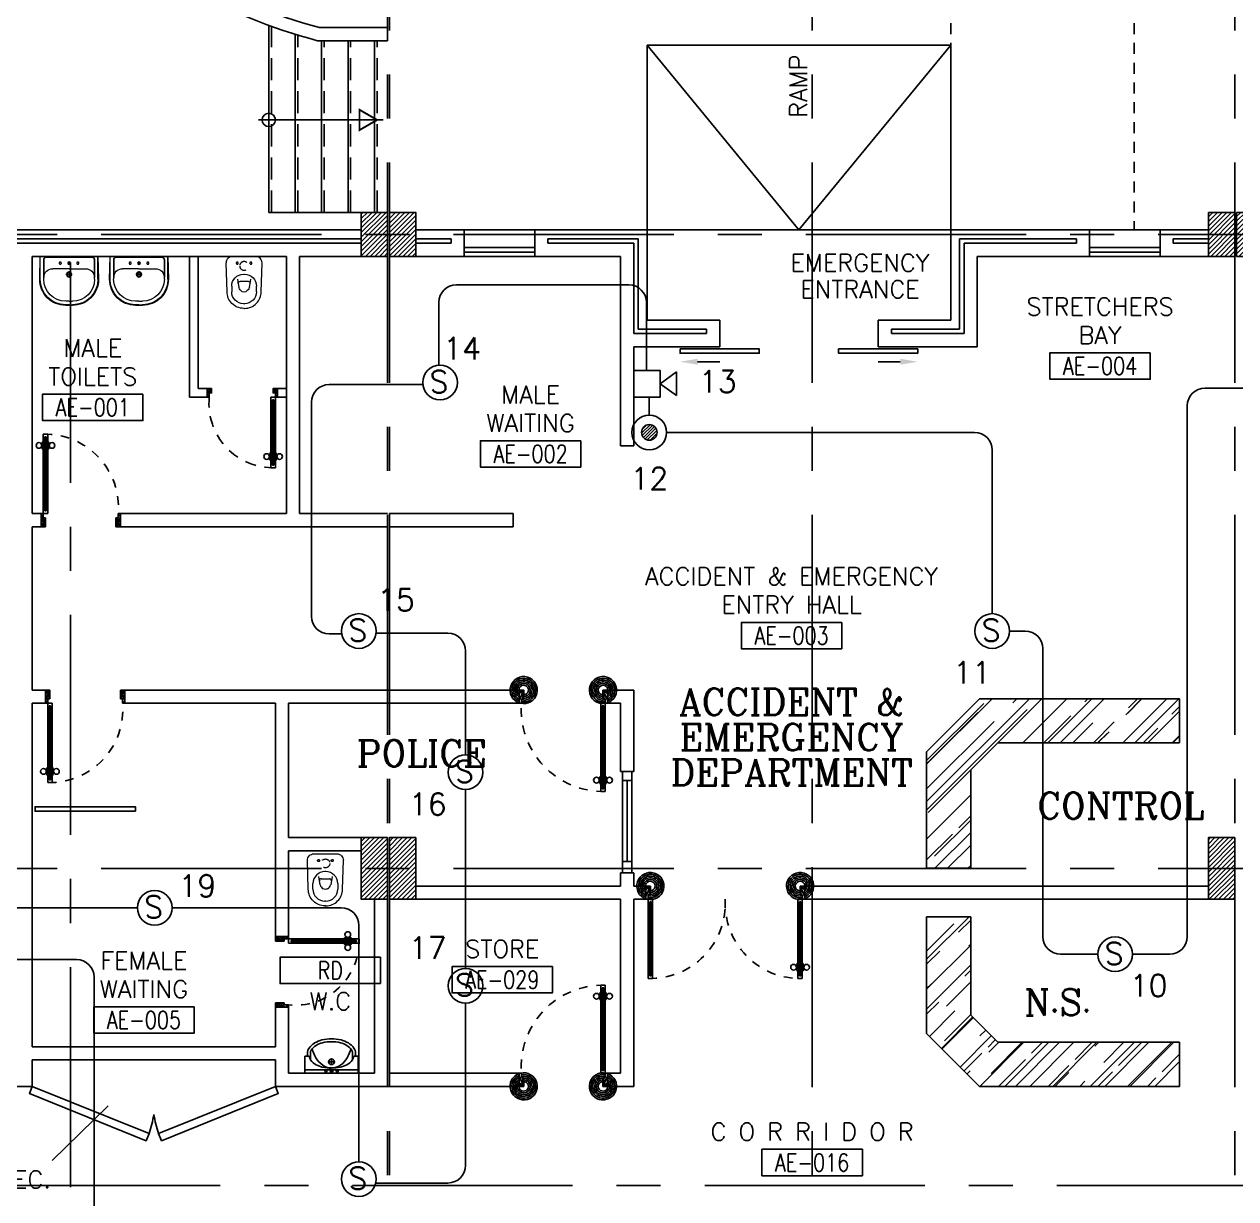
# Model space of a CAD drawing. Extents: x -0.4 to 91.7, y -13.9 to 77.4.
# Drawn here: x 39.48 to 53.23, y 52.92 to 66.26 of the extents above; entities that cross this region are included whole.
import ezdxf
from ezdxf.enums import TextEntityAlignment as Align

# ---------------------------------------------------------------- set-up
doc = ezdxf.new("R2010")
doc.units = 0
doc.header["$MEASUREMENT"] = 0
doc.header["$PDMODE"] = 3
doc.header["$PDSIZE"] = 0.1
for name, pattern in [('CENTERX2', [4, 2.5, -0.5, 0.5, -0.5]), ('DASHED', [0.75, 0.5, -0.25]), ('HIDDEN', [0.375, 0.25, -0.125]), ('HIDDEN2', [0.1875, 0.125, -0.0625])]:
    doc.linetypes.add(name, pattern=pattern)
doc.layers.get('0').update_dxf_attribs({"color": 11, "linetype": 'CONTINUOUS'})
doc.layers.get('DEFPOINTS').update_dxf_attribs({"color": 11, "linetype": 'CONTINUOUS'})
for name, color, linetype in [('A-JEERI', 11, 'CONTINUOUS'), ('AX-DIM', 11, 'CONTINUOUS'), ('AXES', 11, 'CENTERX2'), ('COL', 11, 'CONTINUOUS'), ('COUNTER', 11, 'CONTINUOUS'), ('CURB', 11, 'CONTINUOUS'), ('DOOR', 11, 'CONTINUOUS'), ('E-FIRE', 4, 'CONTINUOUS'), ('E-WIRE', 4, 'CONTINUOUS'), ('FIX', 11, 'CONTINUOUS'), ('HAT', 11, 'CONTINUOUS'), ('HIDDEN', 11, 'HIDDEN2'), ('INSUL', 11, 'CONTINUOUS'), ('ME-FIX', 11, 'CONTINUOUS'), ('PART', 11, 'CONTINUOUS'), ('RM-BOX', 11, 'CONTINUOUS'), ('RM-NAME', 11, 'CONTINUOUS'), ('RM-NO', 11, 'CONTINUOUS'), ('SHAFT', 11, 'CONTINUOUS'), ('SLOPE', 11, 'CONTINUOUS'), ('Step', 11, 'CONTINUOUS'), ('STR', 11, 'CONTINUOUS'), ('SUNI-FUR', 11, 'CONTINUOUS'), ('WALL', 11, 'CONTINUOUS'), ('WIN', 11, 'CONTINUOUS')]:
    doc.layers.add(name, color=color, linetype=linetype)
doc.styles.add('ROMANC', font='romanc', dxfattribs={"height": 0.1})
doc.styles.add('ROMANS', font='ROMANS.shx', dxfattribs={"width": 0.6})
doc.dimstyles.new('STANDARD in', dxfattribs={"dimtxt": 0.2, "dimasz": 0.1, "dimexe": 0.07, "dimexo": 0.05, "dimgap": 0.1, "dimtad": 1, "dimdec": 0, "dimlfac": 1000, "dimzin": 0, "dimdsep": 46, "dimtxsty": 'ROMANS', "dimblk": 'ARCHTICK', "dimcen": 0.05, "dimdle": 0.05, "dimclrd": 7, "dimclre": 7, "dimclrt": 2, "dimadec": 0, "dimazin": 0, "dimtfac": 1, "dimtdec": 0, "dimtmove": 2, "dimatfit": 3, "dimldrblk": 'ARCHTICK', "dimfxl": 0, "dimtolj": 1, "dimtzin": 0, "dimarcsym": 0})

# ---------------------------------------------------------------- blocks, each defined once
blk = doc.blocks.new('RM1')
at = {"layer": 'RM-BOX'}
blk.add_lwpolyline([(570, -200), (-570, -200), (-570, -500), (570, -500)], close=True, dxfattribs=at)
at = {"layer": 'RM-NAME', "style": 'ROMANS'}
for tag, p in [('ROOMNAME1', (0, 324)), ('ROOMNAME2', (0, 0))]:
    blk.add_attdef(tag, text='', height=200, dxfattribs=at).set_placement(p, align=Align.MIDDLE)
at = {"layer": 'RM-NO', "style": 'ROMANS', "width": 0.8}
blk.add_attdef('ROOMNO', text='', height=200, dxfattribs=at).set_placement((0, -350), align=Align.MIDDLE)
blk = doc.blocks.new('_ARCHTICK')
at = {"color": 0, "linetype": 'ByBlock', "const_width": 0.15}
blk.add_lwpolyline([(-0.5, -0.5), (0.5, 0.5)], dxfattribs=at)
blk = doc.blocks.new('*D139')
at = {"layer": 'AX-DIM', "color": 7, "lineweight": -2}
for p, q in [((10.901, 76.113), (86.317, 76.113)), ((10.951, 63.985), (10.951, 76.183)), ((86.267, 74.743), (86.267, 76.183))]:
    blk.add_line(p, q, dxfattribs=at)
at = {"layer": 'DEFPOINTS', "color": 0}
for p in [(86.267, 76.113), (86.267, 74.693), (10.951, 63.935)]:
    blk.add_point(p, dxfattribs=at)
at = {"layer": 'AX-DIM', "color": 7, "lineweight": -2, "xscale": 0.1, "yscale": 0.1, "zscale": 0.1, "rotation": 180}
blk.add_blockref('_ARCHTICK', (10.951, 76.113), dxfattribs=at)
at = {"layer": 'AX-DIM', "color": 7, "lineweight": -2, "xscale": 0.1, "yscale": 0.1, "zscale": 0.1}
blk.add_blockref('_ARCHTICK', (86.267, 76.113), dxfattribs=at)
at = {"layer": 'AX-DIM', "color": 2, "insert": (48.609, 76.313), "char_height": 0.2, "attachment_point": 5, "style": 'ROMANS'}
blk.add_mtext('\\A1;75316', dxfattribs=at)
blk = doc.blocks.new('C11')
at = {"layer": 'HAT'}
h = blk.add_hatch(dxfattribs=at)
h.set_pattern_fill('ANSI31', color=256, scale=300, style=0)
h.set_pattern_definition([(45, (-383765.23, -62181), (-26.5165043, 26.5165043), [])])
h.paths.add_polyline_path([(-20, 350), (-20, 700), (-320, 700), (-320, 350)])
h.paths.add_polyline_path([(-320, 0), (-20, 0), (-20, 350), (-320, 350)])
h = blk.add_hatch(dxfattribs=at)
h.set_pattern_fill('ANSI31', color=256, scale=300, style=0)
h.set_pattern_definition([(45, (-383445.23, -62181), (-26.5165043, 26.5165043), [])])
h.paths.add_polyline_path([(300, 350), (300, 700), (0, 700), (0, 350)])
h.paths.add_polyline_path([(0, 0), (300, 0), (300, 350), (0, 350)])
at = {"layer": 'COL'}
for points in [[(-20, 700), (-20, 0), (-320, 0), (-320, 700)], [(300, 700), (300, 0), (0, 0), (0, 700)]]:
    blk.add_lwpolyline(points, close=True, dxfattribs=at)
blk = doc.blocks.new('C-300')
at = {"layer": 'HAT', "linetype": 'ByBlock', "ltscale": 0.3}
h = blk.add_hatch(dxfattribs=at)
h.set_pattern_fill('ANSI31', color=8, scale=300, style=0)
h.set_pattern_definition([(45, (-258496.182, -82361.005), (-26.5165043, 26.5165043), [])])
h.paths.add_polyline_path([(300, 500), (0, 500), (0, 250), (300, 250)])
h.paths.add_polyline_path([(300, 250), (0, 250), (0, 0), (300, 0)])
at = {"layer": 'COL'}
blk.add_lwpolyline([(0, 500), (300, 500), (300, 0), (0, 0)], close=True, dxfattribs=at)
blk = doc.blocks.new('C-300A')
at = {"layer": 'SHAFT', "color": 6, "linetype": 'ByBlock', "ltscale": 0.3}
for p in [(-300, 0), (20, 0)]:
    blk.add_blockref('C-300', p, dxfattribs=at)
blk = doc.blocks.new('DOOR90')
at = {"layer": 'DOOR', "color": 7, "linetype": 'ByBlock'}
for p, q in [((-150, 0), (0, 0)), ((-150, 0), (-150, -25)), ((0, -50), (-114, 0)), ((0, -50), (-40, 0)), ((0, -50), (0, 0)), ((-1000, -25), (-1050, -25)), ((-1050, -75), (-1050, -25)), ((-1050, -25), (-1050, -75)), ((-1000, -75), (-1050, -75)), ((-1000, -42), (-1020, -42)), ((-1020, -42), (-1020, -58)), ((-1000, -58), (-1020, -58)), ((-1000, -25), (-1000, -42)), ((-1000, -58), (-1000, -75)), ((-878, -18), (-968, -18)), ((-968, -25), (-968, -18)), ((-968, -75), (-968, -82)), ((-878, -82), (-968, -82)), ((-955, -9), (-890, -9)), ((-955, -18), (-955, -9)), ((-955, -18), (-890, -18)), ((-955, -82), (-890, -82)), ((-955, -82), (-955, -91)), ((-955, -91), (-890, -91)), ((-890, -18), (-890, -9)), ((-890, -82), (-890, -91)), ((-878, -25), (-878, -18)), ((-878, -75), (-878, -82)), ((-200, -25), (-150, -25)), ((-200, -42), (-200, -25)), ((-180, -42), (-200, -42)), ((-200, -58), (-180, -58)), ((-200, -75), (-200, -58)), ((-150, -75), (-200, -75)), ((-180, -58), (-180, -42)), ((-150, -25), (-100, -25)), ((-150, -75), (-150, -25)), ((-100, -25), (-100, -50)), ((0, -50), (-100, -37)), ((-100, -50), (0, -50)), ((-150, -875), (-100, -875)), ((-150, -900), (-150, -875)), ((-150, -900), (0, -900)), ((0, -900), (-150, -900)), ((0, -850), (-114, -900)), ((-100, -875), (-100, -850)), ((0, -850), (-100, -863)), ((-100, -850), (0, -850)), ((0, -850), (-40, -900)), ((0, -850), (0, -900))]:
    blk.add_line(p, q, dxfattribs=at)
at = {"layer": 'DOOR', "linetype": 'ByBlock'}
for p, q in [((-200, -25), (-1000, -25)), ((-200, -42), (-1000, -42)), ((-200, -58), (-1000, -58)), ((-1000, -75), (-200, -75))]:
    blk.add_line(p, q, dxfattribs=at)
at = {"layer": 'DOOR', "color": 7, "linetype": 'ByBlock'}
for centre in [(-923, 24), (-923, -124)]:
    blk.add_circle(centre, 32.4, dxfattribs=at)
for centre, radius, start, end in [((0, -50), 154, 161.1053, 166.2858), ((0, -50), 94.4, 148.0182, 180), ((0, -50), 134, 158.1598, 169.28), ((0, -50), 114, 154.0838, 167.3774), ((0, -50), 74.4, 137.7764, 180), ((0, -50), 54.4, 113.2074, 180), ((0, -50), 34.4, 90, 180), ((0, -50), 14.4, 90, 180), ((0, -850), 154, 193.7142, 198.8947), ((0, -850), 134, 190.72, 201.8402), ((0, -850), 94.4, 180, 211.9818), ((0, -850), 74.4, 180, 222.2236), ((0, -850), 54.4, 180, 246.7926), ((0, -850), 34.4, 180, 270), ((0, -850), 14.4, 180, 270)]:
    blk.add_arc(centre, radius, start, end, dxfattribs=at)
at = {"layer": 'DOOR', "linetype": 'HIDDEN', "ltscale": 0.5}
blk.add_arc((-222, -50), 828, 178.2701, 275.003, dxfattribs=at)
blk = doc.blocks.new('LAV-003')
at = {"layer": 'FIX', "linetype": 'ByBlock'}
blk.add_line((-328, -25), (328, -25), dxfattribs=at)
at = {"layer": 'FIX', "linetype": 'Continuous', "lineweight": 20}
for p, q in [((-328, -285), (-328, -25)), ((328, -285), (328, -25)), ((-288, -285), (-288, -265)), ((0, -165), (-187, -165)), ((0, -165), (187, -165)), ((287, -285), (287, -265)), ((0, -535), (-38, -535)), ((0, -535), (38, -535)), ((0, -575), (-38, -575)), ((0, -575), (38, -575))]:
    blk.add_line(p, q, dxfattribs=at)
at = {"layer": 'FIX', "linetype": 'ByBlock', "ltscale": 0.3}
for p, q in [((-288, -265), (-288, -60)), ((0, -35), (-262, -35)), ((0, -35), (262, -35)), ((287, -265), (287, -60))]:
    blk.add_line(p, q, dxfattribs=at)
at = {"layer": 'FIX', "lineweight": 20}
for p, q in [((-16, -101), (15, -101)), ((0, -85), (0, -116))]:
    blk.add_line(p, q, dxfattribs=at)
at = {"layer": 'FIX', "linetype": 'DASHED', "lineweight": 20, "ltscale": 0.04}
for p, q in [((-36, -230), (37, -230)), ((0, -194), (0, -266))]:
    blk.add_line(p, q, dxfattribs=at)
at = {"layer": 'FIX', "linetype": 'Continuous', "lineweight": 20}
blk.add_lwpolyline([(295, -25), (0, -25), (-328, -25), (-334, -285, 0.414214), (-38, -582), (0, -582), (38, -582, 0.414214), (334, -285), (328, -25), (0, -25)], format="xyb", dxfattribs=at)
at = {"layer": 'FIX', "linetype": 'HIDDEN', "lineweight": 20, "ltscale": 0.05}
for centre in [(-100, -101), (100, -101)]:
    blk.add_circle(centre, 12.4, dxfattribs=at)
at = {"layer": 'FIX', "lineweight": 20}
for centre, radius in [((0, -101), 15.5), ((0, -230), 29.5), ((0, -230), 22.5)]:
    blk.add_circle(centre, radius, dxfattribs=at)
at = {"layer": 'FIX', "linetype": 'ByBlock', "ltscale": 0.3}
for centre, start, end in [((-262, -60), 90, 180), ((262, -60), 0, 90)]:
    blk.add_arc(centre, 25, start, end, dxfattribs=at)
at = {"layer": 'FIX', "linetype": 'Continuous', "lineweight": 20}
for centre, radius, start, end in [((-187, -265), 100, 90, 180), ((187, -265), 100, 0, 90), ((-38, -285), 290, 180, 270), ((-38, -285), 250, 180, 270), ((38, -285), 290, 270, 0), ((38, -285), 250, 270, 0)]:
    blk.add_arc(centre, radius, start, end, dxfattribs=at)
blk = doc.blocks.new('A$C24ED45A6')
at = {"layer": 'DOOR', "color": 0, "linetype": 'ByBlock'}
for p, q in [((925, 1100), (925, 1150)), ((925, 1150), (975, 1150)), ((975, 1150), (925, 1150)), ((942, 1100), (942, 1120)), ((958, 1120), (942, 1120)), ((958, 1100), (958, 1120)), ((975, 1100), (975, 1150)), ((909, 1055), (909, 990)), ((918, 1055), (909, 1055)), ((918, 990), (909, 990)), ((918, 978), (918, 1068)), ((925, 1068), (918, 1068)), ((918, 1055), (918, 990)), ((925, 978), (918, 978)), ((942, 1100), (925, 1100)), ((975, 1100), (958, 1100)), ((975, 1068), (982, 1068)), ((975, 978), (982, 978)), ((982, 978), (982, 1068)), ((982, 1055), (982, 990)), ((982, 1055), (991, 1055)), ((982, 990), (991, 990)), ((991, 1055), (991, 990)), ((0, 0), (0, 150)), ((0, 150), (25, 150)), ((25, 150), (25, 100)), ((925, 150), (925, 200)), ((925, 200), (942, 200)), ((925, 150), (975, 150)), ((942, 200), (942, 180)), ((942, 180), (958, 180)), ((958, 180), (958, 200)), ((958, 200), (975, 200)), ((975, 200), (975, 150)), ((1000, 150), (975, 150)), ((975, 150), (975, 100)), ((1000, 150), (1000, 0)), ((50, 0), (0, 0)), ((25, 100), (50, 100)), ((50, 100), (50, 0)), ((975, 100), (950, 100)), ((950, 100), (950, 0)), ((950, 0), (1000, 0))]:
    blk.add_line(p, q, dxfattribs=at)
at = {"layer": 'DOOR', "linetype": 'ByBlock'}
for p, q in [((925, 1100), (925, 200)), ((942, 200), (942, 1100)), ((958, 200), (958, 1100)), ((975, 200), (975, 1100))]:
    blk.add_line(p, q, dxfattribs=at)
at = {"layer": 'DOOR', "color": 9, "linetype": 'ByBlock'}
for p, q in [((50, 0), (0, 114)), ((50, 0), (0, 40)), ((50, 0), (37, 100)), ((950, 0), (1000, 114)), ((950, 0), (963, 100)), ((950, 0), (1000, 40))]:
    blk.add_line(p, q, dxfattribs=at)
at = {"layer": 'DOOR', "color": 0, "linetype": 'ByBlock'}
for centre in [(876, 1023), (1024, 1023)]:
    blk.add_circle(centre, 32.4, dxfattribs=at)
at = {"layer": 'DOOR', "linetype": 'HIDDEN', "ltscale": 0.5}
blk.add_arc((950, 222), 928, 88.456, 184.4816, dxfattribs=at)
at = {"layer": 'DOOR', "color": 9, "linetype": 'ByBlock'}
for centre, radius, start, end in [((50, 0), 154, 103.7142, 108.8947), ((950, 0), 154, 71.1053, 76.2858), ((50, 0), 134, 100.72, 111.8402), ((50, 0), 114, 102.6226, 115.9162), ((50, 0), 94.4, 90, 121.9818), ((50, 0), 74.4, 90, 132.2236), ((50, 0), 54.4, 90, 156.7926), ((50, 0), 34.4, 90, 180), ((50, 0), 14.4, 90, 180), ((950, 0), 94.4, 58.0182, 90), ((950, 0), 74.4, 47.7764, 90), ((950, 0), 54.4, 23.2074, 90), ((950, 0), 34.4, 0, 90), ((950, 0), 14.4, 0, 90), ((950, 0), 134, 68.1598, 79.28), ((950, 0), 114, 64.0838, 77.3774)]:
    blk.add_arc(centre, radius, start, end, dxfattribs=at)
at = {"layer": 'WALL'}
blk.add_line((1000, 0), (1000, 150), dxfattribs=at)
blk = doc.blocks.new('A$C272A55A0')
at = {"layer": 'DOOR', "color": 0, "linetype": 'ByBlock'}
for p, q in [((0, 900), (0, 1050)), ((50, 1050), (0, 1050)), ((50, 950), (50, 1050)), ((1750, 950), (1750, 1050)), ((1750, 1050), (1800, 1050)), ((1800, 1050), (1800, 900)), ((0, 900), (25, 900)), ((25, 950), (50, 950)), ((25, 900), (25, 950)), ((75, 900), (25, 900)), ((25, 850), (25, 900)), ((42, 850), (25, 850)), ((58, 870), (42, 870)), ((42, 870), (42, 850)), ((58, 850), (58, 870)), ((75, 850), (58, 850)), ((75, 900), (75, 850)), ((1725, 900), (1775, 900)), ((1725, 900), (1725, 850)), ((1725, 850), (1742, 850)), ((1742, 870), (1758, 870)), ((1742, 850), (1742, 870)), ((1775, 950), (1750, 950)), ((1758, 870), (1758, 850)), ((1758, 850), (1775, 850)), ((1775, 900), (1775, 950)), ((1800, 900), (1775, 900)), ((1775, 850), (1775, 900)), ((1718, 160), (1709, 160)), ((1709, 95), (1709, 160)), ((1725, 173), (1718, 173)), ((1718, 173), (1718, 83)), ((1718, 95), (1718, 160)), ((1775, 173), (1782, 173)), ((1782, 173), (1782, 83)), ((1782, 160), (1791, 160)), ((1782, 95), (1782, 160)), ((1791, 95), (1791, 160)), ((25, 50), (42, 50)), ((25, 50), (25, 0)), ((25, 0), (75, 0)), ((75, 0), (25, 0)), ((42, 50), (42, 30)), ((42, 30), (58, 30)), ((58, 50), (75, 50)), ((58, 50), (58, 30)), ((75, 50), (75, 0)), ((1718, 95), (1709, 95)), ((1725, 83), (1718, 83)), ((1742, 50), (1725, 50)), ((1725, 50), (1725, 0)), ((1775, 0), (1725, 0)), ((1725, 0), (1775, 0)), ((1742, 50), (1742, 30)), ((1758, 30), (1742, 30)), ((1775, 50), (1758, 50)), ((1758, 50), (1758, 30)), ((1775, 83), (1782, 83)), ((1775, 50), (1775, 0)), ((1782, 95), (1791, 95))]:
    blk.add_line(p, q, dxfattribs=at)
at = {"layer": 'DOOR', "color": 9, "linetype": 'ByBlock'}
for p, q in [((50, 1050), (0, 1010)), ((50, 1050), (0, 937)), ((50, 1050), (37, 950)), ((1750, 1050), (1800, 1010)), ((1750, 1050), (1800, 937)), ((1750, 1050), (1763, 950))]:
    blk.add_line(p, q, dxfattribs=at)
at = {"layer": 'DOOR', "linetype": 'ByBlock'}
for p, q in [((25, 850), (25, 50)), ((42, 850), (42, 50)), ((58, 850), (58, 50)), ((75, 50), (75, 850)), ((1725, 50), (1725, 850)), ((1742, 850), (1742, 50)), ((1758, 850), (1758, 50)), ((1775, 850), (1775, 50))]:
    blk.add_line(p, q, dxfattribs=at)
at = {"layer": 'DOOR', "color": 0, "linetype": 'ByBlock'}
for centre in [(1676, 128), (1824, 128)]:
    blk.add_circle(centre, 32.4, dxfattribs=at)
at = {"layer": 'DOOR', "color": 9, "linetype": 'ByBlock'}
for centre, radius, start, end in [((50, 1050), 54.4, 203.2074, 270), ((50, 1050), 74.4, 227.7764, 270), ((50, 1050), 94.4, 238.0182, 270), ((50, 1050), 34.4, 180, 270), ((50, 1050), 14.4, 180, 270), ((1750, 1050), 14.4, 270, 0), ((1750, 1050), 34.4, 270, 0), ((1750, 1050), 54.4, 270, 336.7926), ((1750, 1050), 74.4, 270, 312.2236), ((1750, 1050), 94.4, 270, 301.9818), ((50, 1050), 114, 244.0838, 257.3774), ((50, 1050), 134, 248.1598, 259.28), ((50, 1050), 154, 251.1053, 256.2858), ((1750, 1050), 114, 282.6226, 295.9162), ((1750, 1050), 134, 280.72, 291.8402), ((1750, 1050), 154, 283.7142, 288.8947)]:
    blk.add_arc(centre, radius, start, end, dxfattribs=at)
at = {"layer": 'DOOR', "linetype": 'HIDDEN', "ltscale": 0.5}
for centre, start, end in [((50, 851), 268.3174, 3.2965), ((1750, 851), 176.7035, 271.6826)]:
    blk.add_arc(centre, 851, start, end, dxfattribs=at)
at = {"layer": 'WALL', "linetype": 'ByBlock'}
blk.add_line((1800, 900), (1800, 1050), dxfattribs=at)
blk = doc.blocks.new('A$C3CD36B94')
at = {"layer": 'DOOR', "color": 0, "linetype": 'ByBlock'}
for p, q in [((106, 950), (56, 950)), ((56, 800), (56, 950)), ((81, 850), (106, 850)), ((81, 800), (81, 850)), ((106, 850), (106, 950)), ((806, 950), (856, 950)), ((806, 850), (806, 950)), ((831, 850), (806, 850)), ((831, 800), (831, 850)), ((856, 800), (856, 950)), ((856, 950), (856, 800)), ((56, 800), (81, 800)), ((131, 800), (81, 800)), ((81, 750), (81, 800)), ((98, 750), (81, 750)), ((114, 770), (98, 770)), ((98, 770), (98, 750)), ((114, 750), (114, 770)), ((131, 750), (114, 750)), ((131, 800), (131, 750)), ((856, 800), (831, 800)), ((65, 95), (65, 160)), ((74, 160), (65, 160)), ((74, 173), (74, 83)), ((81, 173), (74, 173)), ((74, 95), (74, 160)), ((131, 173), (138, 173)), ((138, 173), (138, 83)), ((138, 95), (138, 160)), ((138, 160), (147, 160)), ((147, 95), (147, 160)), ((74, 95), (65, 95)), ((81, 83), (74, 83)), ((81, 50), (81, 0)), ((81, 50), (98, 50)), ((131, 0), (81, 0)), ((81, 0), (131, 0)), ((98, 50), (98, 30)), ((98, 30), (114, 30)), ((114, 50), (114, 30)), ((114, 50), (131, 50)), ((131, 83), (138, 83)), ((131, 50), (131, 0)), ((138, 95), (147, 95))]:
    blk.add_line(p, q, dxfattribs=at)
at = {"layer": 'DOOR', "color": 9, "linetype": 'ByBlock'}
for p, q in [((106, 950), (56, 910)), ((106, 950), (56, 837)), ((106, 950), (93, 850)), ((806, 950), (819, 850)), ((806, 950), (856, 837)), ((806, 950), (856, 910))]:
    blk.add_line(p, q, dxfattribs=at)
at = {"layer": 'DOOR', "linetype": 'ByBlock'}
for p, q in [((81, 750), (81, 50)), ((98, 750), (98, 50)), ((114, 750), (114, 50)), ((131, 50), (131, 750))]:
    blk.add_line(p, q, dxfattribs=at)
at = {"layer": 'DOOR', "color": 0, "linetype": 'ByBlock'}
for centre in [(32, 128), (179, 128)]:
    blk.add_circle(centre, 32.4, dxfattribs=at)
at = {"layer": 'DOOR', "color": 9, "linetype": 'ByBlock'}
for centre, radius, start, end in [((106, 950), 54.4, 203.2074, 270), ((106, 950), 74.4, 227.7764, 270), ((106, 950), 94.4, 238.0182, 270), ((106, 950), 114, 244.0838, 257.3774), ((106, 950), 134, 248.1598, 259.28), ((106, 950), 34.4, 180, 270), ((106, 950), 14.4, 180, 270), ((806, 950), 34.4, 270, 0), ((806, 950), 14.4, 270, 0), ((806, 950), 54.4, 270, 336.7926), ((806, 950), 74.4, 270, 312.2236), ((806, 950), 94.4, 270, 301.9818), ((806, 950), 134, 280.72, 291.8402), ((106, 950), 154, 251.1053, 256.2858), ((806, 950), 154, 283.7142, 288.8947)]:
    blk.add_arc(centre, radius, start, end, dxfattribs=at)
at = {"layer": 'DOOR', "linetype": 'HIDDEN', "ltscale": 0.5}
blk.add_arc((106, 729), 729, 268.0335, 5.6617, dxfattribs=at)
blk = doc.blocks.new('WC')
at = {"layer": 'FIX', "lineweight": 20}
for p, q in [((475, 141), (538, 141)), ((339, 5), (339, -5)), ((395, 76), (490, 60)), ((534, 24), (540, 0)), ((540, 0), (534, -24)), ((674, 5), (674, -5)), ((490, -60), (395, -76)), ((213, -204), (210, -204)), ((538, -141), (475, -141))]:
    blk.add_line(p, q, dxfattribs=at)
at = {"layer": 'FIX', "linetype": 'Continuous', "lineweight": 20}
blk.add_line((420, -47), (420, 45), dxfattribs=at)
at = {"layer": 'FIX', "lineweight": 20}
for points in [[(210, -204, -0.414214), (137, -131), (137, 0), (137, 131, -0.414214), (210, 204)], [(727, -5), (727, 5, 0.414214), (538, 194), (210, 204)], [(727, 5), (727, -5, -0.414214), (538, -194), (210, -204)]]:
    blk.add_lwpolyline(points, format="xyb", dxfattribs=at)
at = {"layer": 'FIX', "linetype": 'HIDDEN2', "lineweight": 20, "ltscale": 0.3}
blk.add_circle((245, 0), 49.8, dxfattribs=at)
at = {"layer": 'FIX', "linetype": 'HIDDEN', "lineweight": 20, "ltscale": 0.05}
for centre in [(213, 78), (213, -77)]:
    blk.add_circle(centre, 11.6, dxfattribs=at)
at = {"layer": 'FIX', "lineweight": 20}
for centre, radius, start, end in [((475, 5), 136, 90, 180), ((538, 5), 136, 360, 90), ((464, -18), 82, 51.0758, 71.504), ((473, -7), 68.2, 27.1532, 51.0758), ((475, -5), 136, 180, 270), ((464, 18), 82, 288.496, 308.9242), ((473, 7), 68.2, 308.9242, 332.8468), ((538, -5), 136, 270, 0)]:
    blk.add_arc(centre, radius, start, end, dxfattribs=at)
at = {"layer": 'FIX', "linetype": 'Continuous', "lineweight": 20}
for centre, start, end in [((443, 46), 88.3879, 182.3338), ((442, -46), 177.6662, 271.6121)]:
    blk.add_arc(centre, 22.3, start, end, dxfattribs=at)
blk = doc.blocks.new('3')
at = {"layer": 'SUNI-FUR', "linetype": 'Continuous'}
for p, q in [((-0.304, 0), (-0.304, -0.192)), ((0.304, 0), (-0.304, 0)), ((0.304, -0.192), (0.304, 0)), ((0.304, -0.039), (-0.304, -0.039)), ((0.032, -0.13), (-0.032, -0.13)), ((0.016, -0.021), (-0.015, -0.021)), ((0, -0.005), (0, -0.037)), ((0, -0.098), (0, -0.162)), ((-0.304, -0.192), (-0.254, -0.192)), ((-0.271, -0.228), (-0.271, -0.192)), ((-0.254, -0.192), (-0.239, -0.15)), ((-0.239, -0.228), (-0.239, -0.15)), ((0.239, -0.15), (0.254, -0.192)), ((0.239, -0.15), (0.239, -0.228)), ((0.254, -0.192), (0.304, -0.192)), ((0.271, -0.192), (0.271, -0.228))]:
    blk.add_line(p, q, dxfattribs=at)
for centre, radius in [((-0.065, -0.021), 0.0124), ((0, -0.13), 0.0325), ((0, -0.021), 0.0155), ((0.065, -0.021), 0.0124)]:
    blk.add_circle(centre, radius, dxfattribs=at)
for centre, radius, start, end in [((-0.085, -0.267), 0.193, 117.0377, 142.6695), ((-0.028, -0.365), 0.307, 103.0865, 118.1878), ((0.054, -0.312), 0.27, 118.7422, 143.0578), ((-0.008, -0.528), 0.47, 89.0532, 100.9895), ((-0.012, -0.189), 0.13, 84.8536, 119.4454), ((0, -0.527), 0.469, 78.0637, 90), ((0.003, -0.228), 0.168, 61.4441, 91.1678), ((-0.04, -0.297), 0.25, 35.9608, 60.2764), ((0.034, -0.367), 0.306, 62.9623, 78.0637), ((0.085, -0.267), 0.193, 37.3305, 62.9623), ((-0.191, -0.235), 0.0807, 174.5539, 214.673), ((-0.187, -0.234), 0.0525, 173.0893, 213.2084), ((-0.083, -0.16), 0.18, 214.673, 239.0867), ((0.204, -0.373), 0.433, 163.2739, 167.375), ((0.104, -0.343), 0.328, 144.0392, 163.2739), ((-0.104, -0.343), 0.328, 16.7261, 35.9608), ((0.089, -0.171), 0.167, 300.9133, 325.327), ((-0.204, -0.373), 0.433, 12.7359, 16.7261), ((0.171, -0.228), 0.068, 325.327, 0), ((0.171, -0.228), 0.101, 325.327, 0), ((-0.083, -0.16), 0.212, 214.673, 239.0867), ((-0.035, -0.081), 0.305, 239.0867, 256.0699), ((-0.035, -0.081), 0.272, 239.0867, 256.0699), ((0, 0.062), 0.452, 256.0699, 270), ((0, 0.062), 0.419, 256.0699, 270), ((0, 0.062), 0.419, 270, 283.9301), ((0, 0.062), 0.452, 270, 283.9301), ((0.035, -0.081), 0.272, 283.9301, 300.9133), ((0.035, -0.081), 0.305, 283.9301, 300.9133), ((0.089, -0.171), 0.2, 300.9133, 325.327)]:
    blk.add_arc(centre, radius, start, end, dxfattribs=at)
blk = doc.blocks.new('S')
at = {"layer": 'E-FIRE'}
blk.add_circle((0, 0), 197, dxfattribs=at)
at = {"layer": 'E-FIRE', "color": 3, "style": 'ROMANS'}
blk.add_text('S', height=250, dxfattribs=at).set_placement((-119, -115))
blk = doc.blocks.new('ES')
at = {"layer": 'E-FIRE'}
blk.add_line((-135, 485), (134, 485), dxfattribs=at)
for points in [[(-135, 485), (0, 300)], [(0, 300), (0, 300), (134, 485)]]:
    blk.add_lwpolyline(points, dxfattribs=at)
blk.add_lwpolyline([(-150, 0), (150, 0), (150, 300), (-150, 300)], close=True, dxfattribs=at)
blk = doc.blocks.new('MCP')
at = {"color": 1}
for p, q in [((-88, -9), (9, 88)), ((-82, 33), (-33, 82)), ((-80, -36), (36, 80)), ((-66, -58), (58, 66)), ((-47, -74), (74, 47)), ((-23, -85), (85, 23)), ((10, -88), (88, -10))]:
    blk.add_line(p, q, dxfattribs=at)
at = {"layer": 'E-FIRE'}
blk.add_circle((0, 0), 197, dxfattribs=at)
at = {"layer": 'E-FIRE', "color": 4}
blk.add_circle((0, 0), 88.1, dxfattribs=at)

msp = doc.modelspace()

# ---------------------------------------------------------------- hatches: boundary and pattern name
at = {"layer": 'COUNTER'}
h = msp.add_hatch(dxfattribs=at)
h.set_pattern_fill('AR-RROOF', color=256, scale=0.3, angle=405, style=0)
h.set_pattern_definition([(45, (-341.0993, -5.861), (0.25455844, 0.6788225), [4.5, -0.6, 1.5, -0.3]), (45, (-340.92323, -5.4728), (-0.49426764, 0.07000357), [0.9, -0.099, 1.8, -0.225]), (45, (-341.17355, -5.57462), (0.96095812, 1.24521504), [2.4, -0.42, 1.2, -0.3])])
h.paths.add_polyline_path([(49.7217, 56.671), (50.2217, 56.671), (50.2217, 57.7879), (50.5288, 58.095), (52.5943, 58.095), (52.5943, 58.595), (50.3217, 58.595), (49.7217, 57.995)])
h.paths.add_polyline_path([(49.7217, 54.795), (50.3217, 54.195), (52.5943, 54.195), (52.5943, 54.695), (50.5288, 54.695), (50.2217, 55.0021), (50.2217, 56.119), (49.7217, 56.119)])
at = {"layer": 'HAT'}
h = msp.add_hatch(dxfattribs=at)
h.set_pattern_fill('ANSI31', color=256, scale=0.3, style=0)
h.set_pattern_definition([(45, (-330.523787, -5.861), (-0.0265165043, 0.0265165043), [])])
h.paths.add_polyline_path([(53.2214, 56.67), (53.2214, 57.02), (52.9214, 57.02), (52.9214, 56.67)])
h.paths.add_polyline_path([(52.9214, 56.32), (53.2214, 56.32), (53.2214, 56.67), (52.9214, 56.67)])

# ---------------------------------------------------------------- linework, layer by layer
at = {"layer": 'AXES'}
for p, q in [((48.4214, -1.8143), (48.4214, 76.9984)), ((43.6014, -1.8143), (43.6014, 76.3224)), ((43.6214, -1.8143), (43.6214, 76.3224)), ((53.2214, -1.8143), (53.2214, 76.3132)), ((0.35, 63.87), (69.4414, 63.87)), ((40.0014, 5.05), (40.0014, 63.87)), ((0.35, 56.67), (69.4414, 56.67)), ((11.2014, 53.07), (69.4414, 53.07))]:
    msp.add_line(p, q, dxfattribs=at)
at = {"layer": 'COL'}
msp.add_lwpolyline([(53.2214, 57.02), (53.2214, 56.32), (52.9214, 56.32), (52.9214, 57.02)], close=True, dxfattribs=at)
at = {"layer": 'COUNTER'}
for p, q in [((49.7217, 57.995), (50.3217, 58.595)), ((52.5943, 58.595), (50.3217, 58.595)), ((52.5943, 58.095), (52.5943, 58.595)), ((50.2217, 57.7879), (50.5288, 58.095)), ((52.5943, 58.095), (50.5288, 58.095)), ((49.7217, 57.995), (49.7217, 56.671)), ((50.2217, 57.7879), (50.2217, 56.671)), ((50.2217, 56.671), (49.7217, 56.671)), ((49.7217, 54.795), (49.7217, 56.119)), ((50.2217, 56.119), (49.7217, 56.119)), ((50.2217, 55.0021), (50.2217, 56.119)), ((50.2217, 55.0021), (50.5288, 54.695)), ((49.7217, 54.795), (50.3217, 54.195)), ((52.5943, 54.695), (50.5288, 54.695)), ((52.5943, 54.695), (52.5943, 54.195)), ((52.5943, 54.195), (50.3217, 54.195))]:
    msp.add_line(p, q, dxfattribs=at)
at = {"layer": 'CURB'}
for radius, end in [(6, 255.16489), (6.15, 255.3479)]:
    msp.add_arc((44.3623, 72.02), radius, 225, end, dxfattribs=at)
at = {"layer": 'DOOR'}
for p, q in [((47.1214, 62.4241), (47.3714, 62.4241)), ((49.4214, 62.4241), (49.1714, 62.4241))]:
    msp.add_line(p, q, dxfattribs=at)
at = {"layer": 'DOOR', "color": 9, "linetype": 'ByBlock'}
for p, q in [((41.6014, 62.12), (41.5514, 62.0563)), ((41.6014, 62.12), (41.5514, 62.0799)), ((42.3014, 62.12), (42.3514, 62.0799)), ((42.3014, 62.12), (42.3514, 62.0563)), ((42.3014, 62.12), (42.3148, 62.07))]:
    msp.add_line(p, q, dxfattribs=at)
at = {"layer": 'DOOR', "color": 0, "linetype": 'ByBlock'}
for p, q in [((41.6014, 62.12), (41.5514, 62.12)), ((42.2764, 62.02), (42.3264, 62.02)), ((42.2764, 62.02), (42.2764, 61.97)), ((42.2764, 61.97), (42.2934, 61.97)), ((42.2934, 61.99), (42.3094, 61.99)), ((42.2934, 61.97), (42.2934, 61.99)), ((42.3094, 61.99), (42.3094, 61.97)), ((42.3094, 61.97), (42.3264, 61.97)), ((42.3264, 61.97), (42.3264, 62.02)), ((42.2602, 61.315), (42.2602, 61.3798)), ((42.2692, 61.3798), (42.2602, 61.3798)), ((42.2692, 61.3924), (42.2692, 61.3024)), ((42.2764, 61.3924), (42.2692, 61.3924)), ((42.2692, 61.315), (42.2692, 61.3798)), ((42.3264, 61.3924), (42.3336, 61.3924)), ((42.3336, 61.3924), (42.3336, 61.3024)), ((42.3336, 61.315), (42.3336, 61.3798)), ((42.3336, 61.3798), (42.3426, 61.3798)), ((42.3426, 61.315), (42.3426, 61.3798)), ((42.2692, 61.315), (42.2602, 61.315)), ((42.2764, 61.3024), (42.2692, 61.3024)), ((42.2764, 61.27), (42.2764, 61.22)), ((42.2934, 61.27), (42.2764, 61.27)), ((42.2764, 61.22), (42.3264, 61.22)), ((42.3264, 61.22), (42.2764, 61.22)), ((42.2934, 61.27), (42.2934, 61.25)), ((42.3094, 61.25), (42.2934, 61.25)), ((42.3094, 61.27), (42.3094, 61.25)), ((42.3264, 61.27), (42.3094, 61.27)), ((42.3264, 61.3024), (42.3336, 61.3024)), ((42.3264, 61.27), (42.3264, 61.22)), ((42.3336, 61.315), (42.3426, 61.315))]:
    msp.add_line(p, q, dxfattribs=at)
at = {"layer": 'DOOR', "linetype": 'ByBlock'}
for p, q in [((42.2764, 61.27), (42.2764, 61.97)), ((42.2934, 61.97), (42.2934, 61.27)), ((42.3094, 61.97), (42.3094, 61.27)), ((42.3264, 61.97), (42.3264, 61.27))]:
    msp.add_line(p, q, dxfattribs=at)
at = {"layer": 'DOOR'}
for points in [[(46.9214, 62.57), (46.9214, 62.52), (47.8214, 62.52), (47.8214, 62.57), (46.9214, 62.57)], [(49.6214, 62.57), (49.6214, 62.52), (48.7214, 62.52), (48.7214, 62.57), (49.6214, 62.57)]]:
    msp.add_lwpolyline(points, dxfattribs=at)
at = {"layer": 'DOOR', "color": 0, "linetype": 'ByBlock'}
msp.add_lwpolyline([(41.5514, 62.02), (41.5514, 62.12), (41.5514, 62.02), (41.5764, 62.02), (41.5764, 62.07), (41.6014, 62.07), (41.6014, 62.12), (41.5881, 62.07)], dxfattribs=at)
msp.add_lwpolyline([(42.3514, 62.02), (42.3514, 62.12), (42.3014, 62.12), (42.3014, 62.07), (42.3264, 62.07), (42.3264, 62.02)], close=True, dxfattribs=at)
at = {"layer": 'DOOR', "color": 9, "linetype": 'ByBlock', "extrusion": (0, 0, -1)}
for centre, major_axis, ratio, start_param, end_param in [((41.6014, 62.12), (0.0385, -0.0385), 1, 1.1904434, 1.9511492), ((41.5401, 62.1394), (-0.0694, -0.0426), 0.9135416, 4.3439188, 5.0808592), ((41.6014, 62.17), (0.0668, -0.0668), 1, 0.7853982, 1.3435861), ((41.6014, 62.17), (0.095, -0.095), 1, 0.972497, 1.1665807), ((41.6014, 62.12), (-0.0243, -0.0243), 1, -0.7853982, 0.7853982), ((41.6014, 62.12), (0.0102, -0.0102), 1, 0.7853982, 2.3561945), ((42.3014, 62.12), (0.0102, -0.0102), 1, 5.4977871, 7.0685835), ((42.3014, 62.12), (0.0243, -0.0243), 1, 5.4977871, 7.0685835), ((42.3628, 62.1394), (0.0694, -0.0426), 0.9135416, 1.2023261, 1.9392665), ((42.3014, 62.17), (-0.0668, -0.0668), 1, -1.3435861, -0.7853982), ((42.3014, 62.12), (0.0385, -0.0385), 1, 5.9028324, 6.6635382), ((42.3014, 62.17), (0.0809, -0.0809), 1, 0.3330759, 0.5650927), ((42.3014, 62.17), (0.095, -0.095), 1, 0.4042156, 0.5982993), ((41.6014, 62.17), (-0.1092, -0.1092), 1, -0.5460397, -0.4556232), ((42.3014, 62.17), (-0.1092, -0.1092), 1, -1.1151731, -1.0247566)]:
    msp.add_ellipse(centre, major_axis=major_axis, ratio=ratio, start_param=start_param, end_param=end_param, dxfattribs=at)
at = {"layer": 'DOOR', "linetype": 'HIDDEN', "ltscale": 0.5, "extrusion": (0, 0, -1)}
msp.add_ellipse((42.3014, 61.9481), major_axis=(0.5152, -0.5152), ratio=1, start_param=0.7510769, end_param=2.4550095, dxfattribs=at)
at = {"layer": 'DOOR', "color": 0, "linetype": 'ByBlock', "extrusion": (0, 0, -1)}
for centre in [(42.2279, 61.3474), (42.375, 61.3474)]:
    msp.add_ellipse(centre, major_axis=(0.0229, -0.0229), ratio=1, start_param=2.3561945, end_param=8.6393798, dxfattribs=at)
at = {"layer": 'DOOR'}
for points in [[(47.1214, 62.3908), (47.1214, 62.4575), (46.9214, 62.4241)], [(49.4214, 62.3908), (49.4214, 62.4575), (49.6214, 62.4241)]]:
    msp.add_solid(points, dxfattribs=at)
at = {"layer": 'E-WIRE', "color": 4}
for p, q in [((44.3822, 63.2965), (46.3405, 63.2965)), ((44.1822, 62.3842), (44.1822, 63.0965)), ((46.5405, 62.3234), (46.5405, 63.0965)), ((44.0004, 62.1639), (42.9367, 62.1639)), ((54.8619, 62.1246), (52.8811, 62.1246)), ((42.7367, 59.5325), (42.7367, 61.9639)), ((46.5722, 62.0234), (46.5722, 61.8183)), ((52.6811, 55.895), (52.6811, 61.9246)), ((46.7693, 61.6213), (50.266, 61.6213)), ((50.466, 59.5631), (50.466, 61.4213)), ((43.0806, 59.3325), (42.9367, 59.3325)), ((43.4703, 59.3403), (44.2861, 59.3403)), ((50.6631, 59.366), (50.842, 59.366)), ((51.042, 55.895), (51.042, 59.166)), ((44.4861, 59.1403), (44.4861, 57.9595)), ((44.4861, 57.5653), (44.4861, 55.5338)), ((51.6645, 55.695), (51.242, 55.695)), ((52.0586, 55.695), (52.4811, 55.695)), ((44.4861, 55.1396), (44.4861, 53.2973)), ((43.4668, 53.0973), (44.2861, 53.0973))]:
    msp.add_line(p, q, dxfattribs=at)
for centre, start, end in [((44.3822, 63.0965), 90, 180), ((46.3405, 63.0965), 0, 90), ((42.9367, 61.9639), 90, 180), ((52.8811, 61.9246), 90, 180), ((50.266, 61.4213), 0, 90), ((42.9367, 59.5325), 180, 270), ((44.2861, 59.1403), 0, 90), ((50.842, 59.166), 0, 90), ((51.242, 55.895), 180, 270), ((52.4811, 55.895), 270, 0), ((44.2861, 53.2973), 270, 0)]:
    msp.add_arc(centre, 0.2, start, end, dxfattribs=at)
at = {"layer": 'HAT'}
msp.add_line((40.4279, 53.9747), (39.7911, 53.3544), dxfattribs=at)
at = {"layer": 'HIDDEN'}
for p, q in [((49.9964, 70.995), (49.9964, 63.92)), ((52.0764, 70.995), (52.0764, 63.92))]:
    msp.add_line(p, q, dxfattribs=at)
at = {"layer": 'INSUL'}
for p, q in [((39.0877, 63.82), (43.3014, 63.82)), ((39.0877, 63.77), (43.3014, 63.77)), ((44.3214, 63.82), (43.9214, 63.82)), ((44.3214, 63.77), (43.9214, 63.77)), ((44.3214, 63.82), (44.3214, 63.77)), ((45.4214, 63.82), (45.4214, 63.77)), ((46.4464, 63.82), (45.4214, 63.82)), ((46.3964, 63.77), (45.4214, 63.77)), ((46.3964, 62.745), (46.3964, 63.77)), ((46.4464, 62.795), (46.4464, 63.82)), ((50.0964, 63.82), (51.4214, 63.82)), ((50.0964, 62.795), (50.0964, 63.82)), ((50.1464, 63.77), (51.4214, 63.77)), ((50.1464, 62.745), (50.1464, 63.77)), ((51.4214, 63.82), (51.4214, 63.77)), ((52.5214, 63.82), (52.5214, 63.77)), ((52.5214, 63.82), (52.9214, 63.82)), ((52.5214, 63.77), (52.9214, 63.77)), ((46.3964, 62.745), (47.2214, 62.745)), ((46.4464, 62.795), (47.2214, 62.795)), ((47.2214, 62.745), (47.2214, 62.795)), ((49.3214, 62.745), (49.3214, 62.795)), ((50.0964, 62.795), (49.3214, 62.795)), ((50.1464, 62.745), (49.3214, 62.745))]:
    msp.add_line(p, q, dxfattribs=at)
at = {"layer": 'ME-FIX', "color": 4}
for p, q in [((40.7593, 56.223), (38.7931, 56.223)), ((41.1535, 56.223), (43.0749, 56.223)), ((43.2749, 53.3391), (43.2749, 56.023)), ((38.7902, 55.6345), (40.068, 55.6345)), ((40.268, 52.3803), (40.268, 55.4345))]:
    msp.add_line(p, q, dxfattribs=at)
for centre in [(43.0749, 56.023), (40.068, 55.4345)]:
    msp.add_arc(centre, 0.2, 0, 90, dxfattribs=at)
at = {"layer": 'PART'}
msp.add_line((39.599, 57.3199), (39.599, 57.3699), dxfattribs=at)
msp.add_lwpolyline([(40.7366, 57.3199), (39.599, 57.3199), (39.599, 57.3699), (40.7366, 57.3699)], close=True, dxfattribs=at)
at = {"layer": 'RM-NAME'}
for p, q in [((39.5664, 54.195), (39.5664, 54.495)), ((42.3264, 54.495), (42.3264, 54.195))]:
    msp.add_line(p, q, dxfattribs=at)
at = {"layer": 'SLOPE'}
for p, q in [((46.5464, 63.92), (46.5464, 66.02)), ((49.9964, 66.02), (46.5464, 66.02)), ((46.5464, 66.02), (48.2714, 63.92)), ((48.2714, 63.92), (49.9964, 66.02)), ((49.9964, 63.92), (46.5464, 63.92))]:
    msp.add_line(p, q, dxfattribs=at)
at = {"layer": 'SLOPE', "color": 5}
msp.add_line((49.9964, 63.92), (49.9964, 66.02), dxfattribs=at)
at = {"layer": 'Step'}
for p, q in [((42.2514, 64.12), (42.2514, 66.2436)), ((43.6014, 66.22), (42.826, 66.22)), ((43.6014, 66.07), (43.6014, 66.22)), ((42.5514, 64.12), (42.5514, 66.1426)), ((43.6014, 66.07), (42.8066, 66.07)), ((42.8514, 64.12), (42.8514, 66.07)), ((43.1514, 64.12), (43.1514, 66.07)), ((43.4514, 64.12), (43.4514, 66.07)), ((43.4514, 64.12), (42.2514, 64.12))]:
    msp.add_line(p, q, dxfattribs=at)
at = {"layer": 'Step', "linetype": 'HIDDEN'}
for p, q in [((42.2814, 64.12), (42.2814, 66.2327)), ((42.5814, 64.12), (42.5814, 66.1335)), ((42.8814, 64.12), (42.8814, 66.07)), ((43.1814, 64.12), (43.1814, 66.07)), ((43.4814, 64.12), (43.4814, 66.07))]:
    msp.add_line(p, q, dxfattribs=at)
at = {"layer": 'STR'}
msp.add_line((42.1351, 65.17), (43.5514, 65.17), dxfattribs=at)
at = {"layer": 'STR', "const_width": 0.0215}
msp.add_lwpolyline([(43.2816, 65.2855), (43.2816, 65.0545), (43.4816, 65.17)], close=True, dxfattribs=at)
msp.add_lwpolyline([(43.2816, 65.2855), (43.2816, 65.0545), (43.4816, 65.17)], close=True, dxfattribs=at)
msp.add_lwpolyline([(43.2816, 65.2855), (43.2816, 65.0545), (43.4816, 65.17)], close=True, dxfattribs=at)
msp.add_lwpolyline([(43.2816, 65.2855), (43.2816, 65.0545), (43.4816, 65.17)], close=True, dxfattribs=at)
at = {"layer": 'STR'}
msp.add_circle((42.2514, 65.17), 0.075, dxfattribs=at)
msp.add_circle((42.2514, 65.17), 0.075, dxfattribs=at)
at = {"layer": 'WALL'}
for p, q in [((43.3014, 63.92), (38.9431, 63.92)), ((44.4714, 63.92), (43.9214, 63.92)), ((44.4714, 63.92), (44.4714, 63.62)), ((45.2714, 63.92), (45.2714, 63.62)), ((46.5464, 63.92), (45.2714, 63.92)), ((46.5464, 62.895), (46.5464, 63.92)), ((49.9964, 63.92), (51.5714, 63.92)), ((49.9964, 62.895), (49.9964, 63.92)), ((51.5714, 63.92), (51.5714, 63.62)), ((52.3714, 63.92), (52.3714, 63.62)), ((52.3714, 63.92), (52.9214, 63.92)), ((39.5664, 60.7), (39.5664, 63.62)), ((42.4514, 63.62), (39.5664, 63.62)), ((41.3514, 62.02), (41.3514, 63.62)), ((41.4514, 62.12), (41.4514, 63.62)), ((42.4514, 60.7), (42.4514, 63.62)), ((43.3014, 63.62), (42.6014, 63.62)), ((42.6014, 60.7), (42.6014, 63.62)), ((44.4714, 63.62), (43.9214, 63.62)), ((46.2464, 63.62), (45.2714, 63.62)), ((46.2464, 61.47), (46.2464, 63.62)), ((50.2964, 63.62), (51.5714, 63.62)), ((50.2964, 62.595), (50.2964, 63.62)), ((52.3714, 63.62), (52.9714, 63.62)), ((46.5464, 62.895), (47.3714, 62.895)), ((47.3714, 62.595), (47.3714, 62.895)), ((49.1714, 62.595), (49.1714, 62.895)), ((49.9964, 62.895), (49.1714, 62.895)), ((46.3964, 62.595), (47.3714, 62.595)), ((46.3964, 61.47), (46.3964, 62.595)), ((50.2964, 62.595), (49.1714, 62.595)), ((41.5514, 62.12), (41.4514, 62.12)), ((41.5514, 62.12), (41.5514, 62.02)), ((42.4514, 62.12), (42.3514, 62.12)), ((42.3514, 62.12), (42.3514, 62.02)), ((41.5514, 62.02), (41.3514, 62.02)), ((42.4514, 62.02), (42.3514, 62.02)), ((46.3964, 61.47), (46.2464, 61.47)), ((39.6664, 60.7), (39.5664, 60.7)), ((39.6664, 60.7), (39.6664, 60.55)), ((40.5639, 60.7), (42.4514, 60.7)), ((40.5639, 60.7), (40.5639, 60.55)), ((42.6014, 60.7), (43.6014, 60.7)), ((43.6214, 60.55), (43.6214, 60.7)), ((45.0274, 60.7), (43.6214, 60.7)), ((45.0274, 60.7), (45.0274, 60.55)), ((39.5664, 60.55), (39.6664, 60.55)), ((39.5664, 58.695), (39.5664, 60.55)), ((43.6014, 60.55), (40.5639, 60.55)), ((45.0274, 60.55), (43.6214, 60.55)), ((39.5664, 58.695), (39.6664, 58.695)), ((39.5664, 58.695), (39.7164, 58.695)), ((39.7164, 58.545), (39.7164, 58.695)), ((40.6164, 58.545), (40.6164, 58.695)), ((40.6164, 58.695), (45.0964, 58.695)), ((46.3964, 58.6949), (46.0964, 58.6949)), ((46.0964, 58.6949), (46.0964, 58.5449)), ((46.3964, 58.6949), (46.3964, 57.77)), ((39.5664, 58.545), (39.7164, 58.545)), ((39.5664, 54.645), (39.5664, 58.5449)), ((40.6164, 58.545), (42.3264, 58.545)), ((42.3264, 58.545), (42.3264, 55.895)), ((42.4764, 58.545), (42.4764, 57.02)), ((45.0964, 58.545), (42.4764, 58.545)), ((46.2464, 58.545), (46.0964, 58.545)), ((46.2464, 58.545), (46.2464, 57.77)), ((46.2464, 57.77), (46.3964, 57.77)), ((43.3014, 57.02), (42.4764, 57.02)), ((43.3014, 56.87), (42.4764, 56.87)), ((42.4764, 56.87), (42.4764, 55.895)), ((46.2464, 56.62), (46.3964, 56.62)), ((46.2464, 56.62), (46.2464, 56.47)), ((46.3964, 56.62), (46.3964, 56.47)), ((43.9214, 56.47), (46.2464, 56.47)), ((46.3964, 56.47), (46.5348, 56.47)), ((46.5348, 56.32), (46.5348, 56.47)), ((46.5348, 56.32), (46.5348, 56.47)), ((52.9214, 56.47), (48.3348, 56.47)), ((48.3348, 56.32), (48.3348, 56.47)), ((48.3348, 56.32), (48.3348, 56.47)), ((43.4514, 56.32), (43.4514, 54.345)), ((43.9214, 56.32), (46.2464, 56.32)), ((46.2464, 56.32), (46.2464, 54.345)), ((46.3964, 56.32), (46.3964, 54.195)), ((46.3964, 56.32), (46.5348, 56.32)), ((52.9214, 56.32), (48.3348, 56.32)), ((42.3264, 55.895), (42.4764, 55.895)), ((43.6214, 55.42), (43.6214, 54.195)), ((42.3264, 55.095), (42.4764, 55.095)), ((42.3264, 55.095), (42.3264, 54.645)), ((42.4764, 55.095), (42.4764, 54.345)), ((39.5664, 54.645), (42.3264, 54.645)), ((39.5664, 54.345), (39.5664, 54.495)), ((39.5664, 54.495), (42.3264, 54.495)), ((42.3264, 54.495), (42.3264, 54.345)), ((42.4764, 54.345), (43.4514, 54.345)), ((43.6214, 54.345), (45.0964, 54.345)), ((45.0964, 54.345), (45.0964, 54.195)), ((46.0964, 54.345), (46.0964, 54.195)), ((46.0964, 54.345), (46.2464, 54.345)), ((38.6233, 54.195), (39.5664, 54.195)), ((42.3264, 54.195), (45.0964, 54.195)), ((46.0964, 54.195), (46.3964, 54.195))]:
    msp.add_line(p, q, dxfattribs=at)
for points in [[(39.5664, 54.195), (39.5336, 54.114), (40.8591, 53.5771), (40.8919, 53.6581)], [(42.3264, 54.195), (42.3592, 54.114), (41.0338, 53.5771), (41.001, 53.6581)]]:
    msp.add_lwpolyline(points, close=True, dxfattribs=at)
for centre, start, end in [((39.5336, 54.114), 341.44491, 350.4313), ((42.3592, 54.114), 189.5687, 198.55509)]:
    msp.add_arc(centre, 1.4327, start, end, dxfattribs=at)
at = {"layer": 'WIN'}
for p, q in [((44.4714, 63.92), (45.2714, 63.92)), ((51.5714, 63.92), (52.3714, 63.92)), ((44.4714, 63.72), (45.2714, 63.72)), ((51.5714, 63.72), (52.3714, 63.72)), ((44.4714, 63.67), (45.2714, 63.67)), ((44.4714, 63.62), (45.2714, 63.62)), ((51.5714, 63.67), (52.3714, 63.67)), ((51.5714, 63.62), (52.3714, 63.62)), ((46.2699, 57.77), (46.2699, 56.62)), ((46.373, 57.67), (46.2699, 57.67)), ((46.3199, 57.67), (46.3199, 56.7501)), ((46.373, 57.77), (46.373, 56.62)), ((46.2699, 56.7501), (46.373, 56.7501))]:
    msp.add_line(p, q, dxfattribs=at)

# ---------------------------------------------------------------- block references
at = {"layer": 'A-JEERI', "linetype": 'ByBlock', "xscale": -0.001000000047497451, "yscale": 0.0009999999892897904, "zscale": 0.001}
for p in [(39.9844, 63.645), (40.7781, 63.645)]:
    msp.add_blockref('LAV-003', p, dxfattribs=at)
at = {"layer": 'COL', "linetype": 'ByBlock', "xscale": 0.001000000047497451, "yscale": 0.0009999999892897904, "zscale": 0.001}
for p in [(43.6014, 63.62), (53.2214, 63.62)]:
    msp.add_blockref('C-300A', p, dxfattribs=at)
at = {"layer": 'DOOR', "yscale": 0.0009999999892897904, "zscale": 0.001, "rotation": 90}
for p, xscale in [((39.6664, 60.55), -0.0009999999892897904), ((39.7164, 58.695), 0.0009999999892897904)]:
    msp.add_blockref('DOOR90', p, dxfattribs=dict(at, xscale=xscale))
at = {"layer": 'DOOR', "color": 0, "yscale": 0.0009999999892897904, "zscale": 0.001}
for name, p, xscale, rotation in [('A$C24ED45A6', (45.0964, 58.695), -0.001000000047497451, 180), ('A$C3CD36B94', (43.2769, 55.9509), -0.0009999999892897904, 90)]:
    msp.add_blockref(name, p, dxfattribs=dict(at, xscale=xscale, rotation=rotation))
at = {"layer": 'DOOR', "color": 0, "xscale": 0.001000000047497451, "yscale": 0.0009999999892897904, "zscale": 0.001}
for name, p in [('A$C272A55A0', (46.5348, 55.4196)), ('A$C24ED45A6', (45.0964, 54.195))]:
    msp.add_blockref(name, p, dxfattribs=at)
at = {"layer": 'E-FIRE', "color": 4, "xscale": 0.0009999999892897904, "yscale": 0.0009999999892897904, "zscale": 0.001}
for name, p in [('S', (44.1961, 62.1876)), ('MCP', (46.5722, 61.6213)), ('S', (43.2749, 59.366)), ('S', (50.466, 59.366)), ('S', (44.4861, 57.7624)), ('S', (40.9564, 56.223)), ('S', (51.8616, 55.695)), ('S', (44.4861, 55.3367)), ('S', (43.2749, 53.1421))]:
    msp.add_blockref(name, p, dxfattribs=at)
at = {"layer": 'E-FIRE', "color": 4, "xscale": 0.0009999999892897904, "yscale": 0.0009999999892897904, "zscale": 0.001, "rotation": 270}
msp.add_blockref('ES', (46.3964, 62.1734), dxfattribs=at)
at = {"layer": 'HAT', "xscale": 0.001000000047497451, "yscale": 0.0009999999892897904, "zscale": 0.001}
for p, values in [((51.6911, 62.726), {'ROOMNO': 'AE-004', 'ROOMNAME2': 'BAY', 'ROOMNAME1': 'STRETCHERS'}), ((40.2535, 62.2558), {'ROOMNO': 'AE-001', 'ROOMNAME2': 'TOILETS', 'ROOMNAME1': 'MALE'}), ((45.2246, 61.7273), {'ROOMNO': 'AE-002', 'ROOMNAME2': 'WAITING', 'ROOMNAME1': 'MALE'}), ((44.9026, 55.7556), {'ROOMNO': 'AE-029', 'ROOMNAME2': 'STORE'}), ((40.8342, 55.2987), {'ROOMNO': 'AE-005', 'ROOMNAME2': 'WAITING', 'ROOMNAME1': 'FEMALE'})]:
    msp.add_blockref('RM1', p, dxfattribs=at).add_auto_attribs(values)
at = {"layer": 'HAT'}
ref = msp.add_blockref('RM1', (42.9503, 55.1621), dxfattribs=dict(at, xscale=-0.001000000047497451, yscale=0.0009999999892897904, zscale=0.001, rotation=180))
ref.add_attrib('ROOMNO', 'RD', dxfattribs={"layer": 'RM-NO', "height": 0.2, "style": 'ROMANS', "width": 0.8}).set_placement((42.9503, 55.5121), align=Align.MIDDLE)
ref.add_attrib('ROOMNAME2', 'W.C', dxfattribs={"layer": 'RM-NAME', "height": 0.2, "style": 'ROMANS'}).set_placement((42.9503, 55.1621), align=Align.MIDDLE)
at = {"layer": 'RM-NAME', "xscale": 0.001000000047497451, "yscale": 0.0009999999892897904, "zscale": 0.001}
msp.add_blockref('C11', (43.6214, 56.32), dxfattribs=at)
at = {"layer": 'STR', "xscale": 0.001000000047497451, "yscale": 0.0009999999892897904, "zscale": 0.001}
msp.add_blockref('RM1', (48.1879, 59.6638), dxfattribs=at).add_auto_attribs({'ROOMNO': 'AE-003', 'ROOMNAME2': 'ENTRY HALL', 'ROOMNAME1': 'ACCIDENT & EMERGENCY'})
at = {"layer": 'SUNI-FUR', "xscale": -1, "rotation": 180}
msp.add_blockref('3', (42.9639, 54.345), dxfattribs=at)
at = {"layer": 'WALL', "yscale": 0.0009999999892897904, "zscale": 0.001}
for p, xscale, rotation in [((41.9717, 63.757), -0.0009999999892897904, 90), ((42.8946, 56.9722), 0.0009999999892897904, 270)]:
    msp.add_blockref('WC', p, dxfattribs=dict(at, xscale=xscale, rotation=rotation))
at = {"layer": 'WALL', "xscale": 0.001000000047497451, "yscale": 0.0009999999892897904, "zscale": 0.001}
msp.add_blockref('RM1', (48.4214, 53.6799), dxfattribs=at).add_auto_attribs({'ROOMNO': 'AE-016', 'ROOMNAME2': 'C O R R I D O R'})

# ---------------------------------------------------------------- texts
at = {"layer": 'E-FIRE', "color": 4, "style": 'ROMANS'}
for s, p in [('14', (44.2329, 62.4498)), ('13', (47.1352, 62.0743)), ('12', (46.3583, 60.9727)), ('15', (43.481, 59.5958)), ('11', (50.0223, 58.7696)), ('16', (43.8421, 57.276)), ('19', (41.2275, 56.3469)), ('17', (43.8421, 55.643)), ('10', (52.0273, 55.2147))]:
    msp.add_text(s, height=0.25, dxfattribs=at).set_placement(p)
at = {"layer": 'HAT', "style": 'ROMANS'}
msp.add_text('ELEC.', height=0.2, dxfattribs=at).set_placement((39.0407, 53.0372))
at = {"layer": 'RM-NAME', "style": 'ROMANS'}
msp.add_text('RAMP', height=0.2, rotation=90, dxfattribs=at).set_placement((48.2642, 65.5529), align=Align.MIDDLE)
at = {"layer": 'RM-NAME'}
for s, height, style, p in [('EMERGENCY', 0.2, 'ROMANS', (48.9647, 63.5469)), ('ENTRANCE', 0.2, 'ROMANS', (48.9647, 63.2469)), ('ACCIDENT &', 0.3, 'ROMANC', (48.1879, 58.5616)), ('EMERGENCY', 0.3, 'ROMANC', (48.1879, 58.1616)), ('POLICE', 0.3, 'ROMANC', (43.9877, 57.978)), ('DEPARTMENT', 0.3, 'ROMANC', (48.1879, 57.7616)), ('CONTROL', 0.3, 'ROMANC', (51.9212, 57.3831)), ('N.S.', 0.3, 'ROMANC', (51.2084, 55.1498))]:
    msp.add_text(s, height=height, dxfattribs=dict(at, style=style)).set_placement(p, align=Align.MIDDLE)

# ---------------------------------------------------------------- dimensions: what is measured, and where the dimension line sits
at = {"layer": 'AX-DIM'}
dim = msp.add_linear_dim(base=(86.2675, 76.113), p1=(10.9514, 63.9346), p2=(86.2675, 74.6929), dimstyle='STANDARD in', dxfattribs=at)
dim.commit()
dim.dimension.update_dxf_attribs({"geometry": '*D139', "text_midpoint": (48.6094, 76.313)})

doc.saveas('drawing.dxf')
